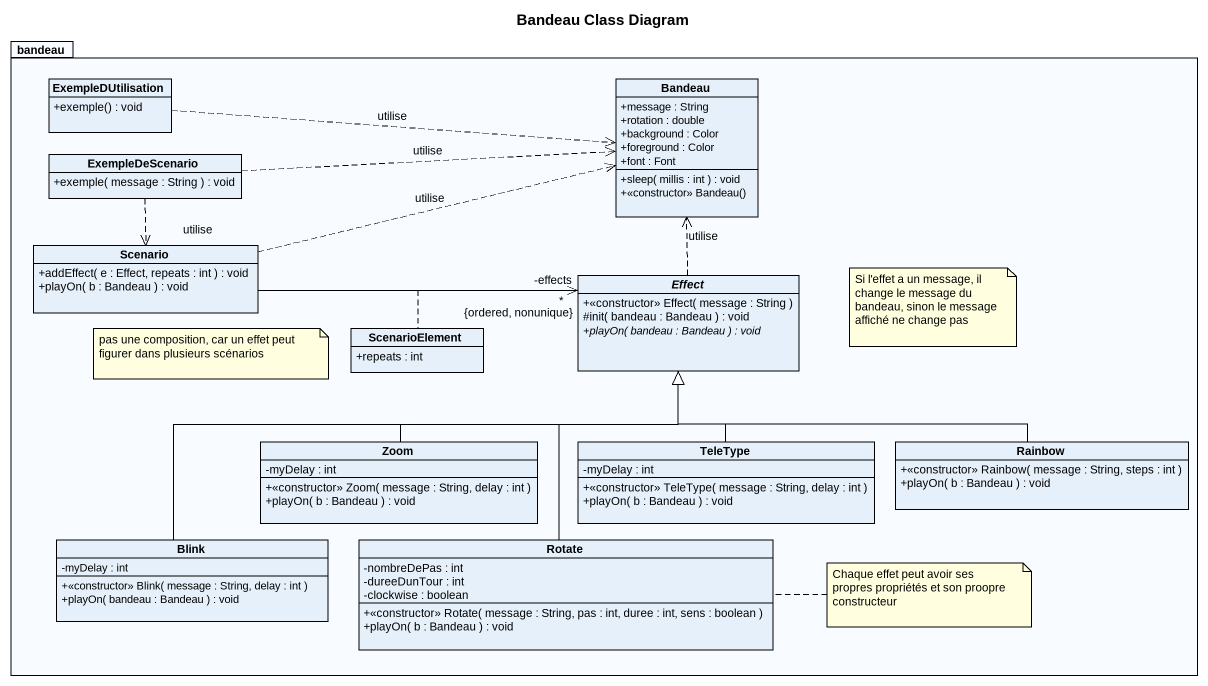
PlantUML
@startuml
title Bandeau Class Diagram
hide circle
hide empty members
skinparam classAttributeIconSize 0
package bandeau {
  class ExempleDUtilisation {
    +exemple() : void
  }
  class Bandeau {
    +message : String
    +rotation : double
    +background : Color
    +foreground : Color
    +font : Font
    +sleep( millis : int ) : void
    +<<constructor>> Bandeau()
  }
  class ExempleDeScenario {
    +exemple( message : String ) : void
  }
  class Scenario {
    +addEffect( e : Effect, repeats : int ) : void
    +playOn( b : Bandeau ) : void
  }
  abstract class Effect {
    +<<constructor>> Effect( message : String )
    #init( bandeau : Bandeau ) : void
    {abstract} +playOn( bandeau : Bandeau ) : void
  }
  class ScenarioElement {
    +repeats : int
  }
  class Zoom {
    -myDelay : int
    +<<constructor>> Zoom( message : String, delay : int )
    +playOn( b : Bandeau ) : void
  }
  class TeleType {
    -myDelay : int
    +<<constructor>> TeleType( message : String, delay : int )
    +playOn( b : Bandeau ) : void
  }
  class Rainbow {
    +<<constructor>> Rainbow( message : String, steps : int )
    +playOn( b : Bandeau ) : void
  }
  class Blink {
    -myDelay : int
    +<<constructor>> Blink( message : String, delay : int )
    +playOn( bandeau : Bandeau ) : void
  }
  class Rotate {
    -nombreDePas : int
    -dureeDunTour : int
    -clockwise : boolean
    +<<constructor>> Rotate( message : String, pas : int, duree : int, sens : boolean )
    +playOn( b : Bandeau ) : void
  }
}
ExempleDUtilisation .right.> Bandeau : utilise
ExempleDeScenario .right.> Bandeau : utilise
ExempleDeScenario ..> Scenario : utilise
Scenario .right.> Bandeau : utilise
Scenario -right-> "-effects\n*\n{ordered, nonunique}" Effect
(Scenario, Effect) .. ScenarioElement
Effect .up.> Bandeau : utilise
Zoom -right-|> Effect
TeleType -up-|> Effect
Rainbow -left-|> Effect
Blink -right-|> Effect
Rotate -up-|> Effect
note as N1
  Si l'effet a un message, il change le message du bandeau, sinon le message affiché ne change pas
end note
note as N2
  pas une composition, car un effet peut figurer dans plusieurs scénarios
end note
note right of Rotate : Chaque effet peut avoir ses propres propriétés et son proopre constructeur
@enduml
